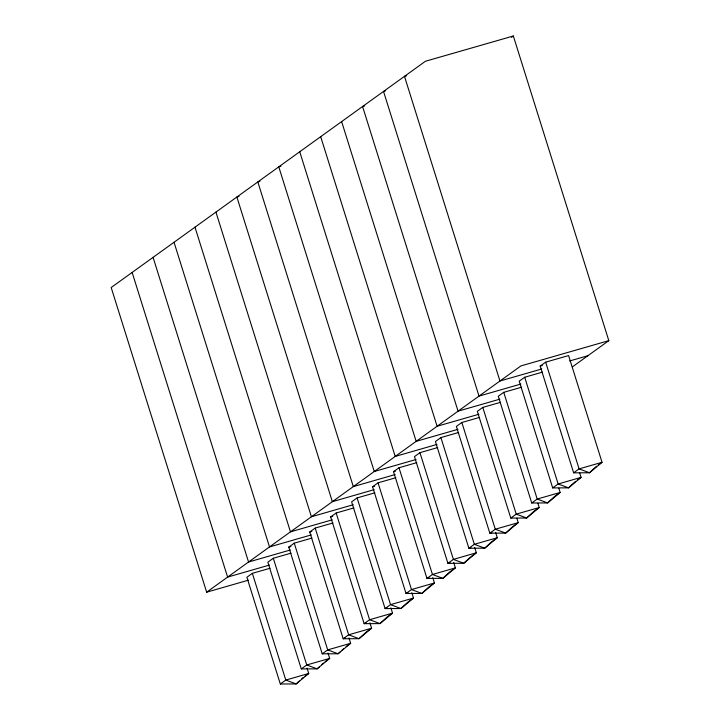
<?xml version="1.0" encoding="UTF-8"?>
<svg xmlns="http://www.w3.org/2000/svg" width="720" height="720" viewBox="0 0 720 720"><rect width="100%" height="100%" fill="white"/><g stroke="black" fill="none" stroke-linecap="round" stroke-linejoin="round"><path stroke-width="1.08" d="M299.34 681.039L296.19 683.946L280.332 684L246.879 577.269L252.351 573.336L270.072 568.233M301.698 678.861L303.273 677.403M319.5 666.684L317.142 668.862L301.284 668.916L267.831 562.185L273.303 558.252L291.024 553.149M321.858 664.506L323.433 663.048M340.452 651.6L338.085 653.778L322.227 653.832L288.783 547.101L294.246 543.168L311.976 538.065M342.027 650.142L343.593 648.693M365.337 632.88L359.037 638.694L343.179 638.748L309.735 532.017L315.198 528.084L332.928 522.981M470.088 557.46L463.788 563.274L447.93 563.328L414.486 456.597L419.949 452.664L437.679 447.57M575.622 481.32L568.539 487.854L552.681 487.908L519.228 381.177L524.7 377.244L542.43 372.15M596.574 466.236L589.491 472.77L573.633 472.824L540.18 366.093L545.652 362.16L568.593 355.563L602.037 462.294L589.491 472.77L579.096 468.891L545.652 362.16M579.753 473.112L581.085 477.378L568.539 487.854L558.144 483.975L524.7 377.244M511.524 37.314L513.342 36L608.814 340.65L572.382 366.885M513.342 36L425.43 61.263L111.186 287.523L206.658 592.182L520.911 365.922L608.814 340.65M390.861 607.797L392.535 613.134L379.989 623.61L364.131 623.664L330.678 516.933L336.15 513L353.88 507.906M374.823 492.822L357.102 497.916L351.63 501.849L385.083 608.58L400.941 608.526L413.487 598.05L411.813 592.713M432.765 577.629L434.439 582.966L421.893 593.442L406.026 593.496L372.582 486.765L378.045 482.832L395.775 477.738M453.717 562.545L455.391 567.882L442.836 578.358L426.978 578.412L393.534 471.681L398.997 467.748L416.727 462.654M458.631 432.486L440.901 437.58L435.429 441.513L468.882 548.244L484.74 548.19L497.286 537.714L495.612 532.377M479.574 417.402L461.853 422.496L456.381 426.429L489.834 533.16L505.692 533.106L518.238 522.63L516.897 518.364M500.526 402.318L482.796 407.412L477.333 411.345L510.777 518.076L526.635 518.022L539.19 507.546L537.849 503.28M521.478 387.234L503.748 392.328L498.285 396.261L531.729 502.992L547.587 502.938L560.142 492.462L558.801 488.196M280.332 684L285.795 680.067L308.736 673.47L307.062 668.133M301.284 668.916L306.747 664.983L329.688 658.386L328.014 653.049M322.227 653.832L327.699 649.899L350.64 643.302L348.966 637.965M510.777 518.076L516.249 514.143L539.19 507.546L533.718 511.479L526.635 518.022L516.249 514.143L482.796 407.412M531.729 502.992L537.201 499.059L560.142 492.462L554.67 496.404L547.587 502.938L537.201 499.059L503.748 392.328M552.681 487.908L558.144 483.975L581.085 477.378M573.633 472.824L579.096 468.891L602.037 462.294L598.392 464.922M305.091 676.098L308.736 673.47L296.19 683.946L285.795 680.067L252.351 573.336M325.134 661.662L329.688 658.386L317.142 668.862L306.747 664.983L273.303 558.252M346.086 646.587L350.64 643.302L338.085 653.778L327.699 649.899L294.246 543.168M366.12 632.151L371.592 628.218L369.918 622.881M470.871 556.731L476.334 552.798L474.669 547.461M577.44 480.006L580.176 478.035M406.629 75.735L404.487 76.347L499.959 381.006L541.764 368.991M385.677 90.819L383.535 91.431L479.007 396.09L520.821 384.075M364.725 105.903L362.583 106.515L458.055 411.174L499.869 399.159M280.926 166.239L278.784 166.851L374.256 471.51L416.07 459.495M259.974 181.323L257.832 181.935L353.304 486.594L395.118 474.57M239.031 196.407L236.88 197.019L332.352 501.678L374.166 489.654M540.18 366.093L542.268 365.49M569.637 360.972L587.862 355.734M478.917 414.243L437.103 426.258L341.631 121.599M457.965 429.327L416.16 441.342L320.688 136.683M437.013 444.411L395.208 456.426L299.736 151.767M393.534 471.681L395.622 471.078M372.582 486.765L374.67 486.162M353.214 504.738L311.409 516.762L215.937 212.103M330.678 516.933L332.766 516.33M332.271 519.822L290.457 531.846L194.985 227.187M309.735 532.017L311.814 531.414M311.319 534.906L269.505 546.93L174.033 242.271M288.783 547.101L290.871 546.498M290.367 549.99L248.553 562.014L153.081 257.355M269.415 565.074L227.61 577.098L132.138 272.439M206.658 592.182L248.463 580.158M491.913 532.566L489.834 533.16L495.297 529.227L518.238 522.63L512.775 526.563L505.692 533.106L495.297 529.227L461.853 422.496M470.97 547.641L468.882 548.244L474.345 544.311L497.286 537.714L491.823 541.647L484.74 548.19L474.345 544.311L440.901 437.58M450.018 562.725L447.93 563.328L453.393 559.395L476.334 552.798L463.788 563.274L453.393 559.395L419.949 452.664M429.066 577.809L426.978 578.412L432.45 574.479L455.391 567.882L449.919 571.815L442.836 578.358L432.45 574.479L398.997 467.748M408.114 592.893L406.026 593.496L411.498 589.563L434.439 582.966L428.967 586.899L421.893 593.442L411.498 589.563L378.045 482.832M387.162 607.977L385.083 608.58L390.546 604.647L413.487 598.05L408.024 601.983L400.941 608.526L390.546 604.647L357.102 497.916M366.219 623.061L364.131 623.664L369.594 619.731L392.535 613.134L387.072 617.067L379.989 623.61L369.594 619.731L336.15 513M345.267 638.145L343.179 638.748L348.651 634.815L371.592 628.218L359.037 638.694L348.651 634.815L315.198 528.084"/></g></svg>
